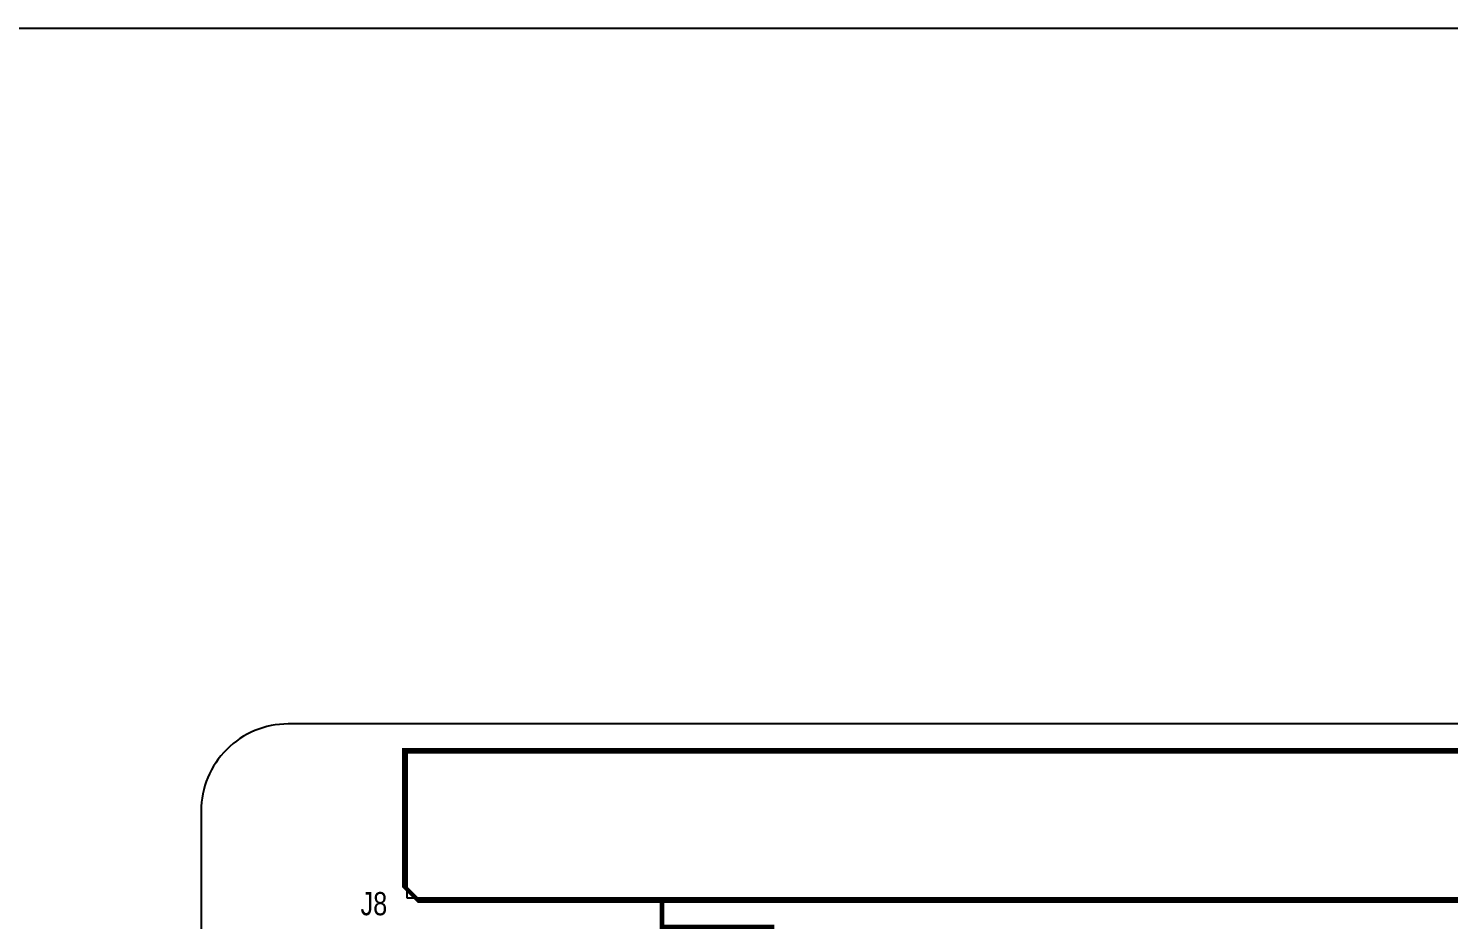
# Model space of a CAD drawing. Header units: inches. Extents: x 15 to 148, y 10 to 111.
# Drawn here: x 131.811 to 136.711, y 107.684 to 110.759 of the extents above; entities that cross this region are included whole.
import ezdxf

# ---------------------------------------------------------------- set-up
doc = ezdxf.new("R2010")
doc.units = ezdxf.units.IN
doc.header["$MEASUREMENT"] = 0
for name, color, linetype in [('BOARD_OUTLINE', 93, 'Continuous'), ('PARTS_TOP', 250, 'Continuous'), ('SILK_TOP', 250, 'Continuous')]:
    doc.layers.add(name, color=color, linetype=linetype)

msp = doc.modelspace()

# ---------------------------------------------------------------- linework, layer by layer
at = {"color": 7, "linetype": 'Continuous'}
msp.add_line((147.6602, 110.7588), (126.9102, 110.7588), dxfattribs=at)
at = {"layer": 'BOARD_OUTLINE'}
msp.add_lwpolyline([(132.7071, 102.7588), (140.6071, 102.7588, 0.414214), (140.9071, 103.0588), (140.9071, 108.0588, 0.414214), (140.6071, 108.3588), (132.7071, 108.3588, 0.414214), (132.4071, 108.0588), (132.4071, 103.0588, 0.414214)], format="xyb", close=True, dxfattribs=at)
at = {"layer": 'PARTS_TOP'}
msp.add_lwpolyline([(133.1171, 107.7588), (138.1971, 107.7588), (138.1971, 108.2588), (133.1171, 108.2588), (133.1171, 107.7588)], dxfattribs=at)
at = {"layer": 'SILK_TOP', "const_width": 0.015}
for points in [[(133.1071, 108.2688), (133.1071, 107.7988), (133.1571, 107.7488), (138.2071, 107.7488), (138.2071, 108.2688), (133.1071, 108.2688)], [(133.9971, 107.6588), (134.3771, 107.6588), (134.3771, 107.4588), (133.9971, 107.4588), (133.9971, 107.7488)]]:
    msp.add_lwpolyline(points, dxfattribs=at)

# ---------------------------------------------------------------- texts
at = {"layer": 'SILK_TOP', "width": 0.8125}
msp.add_text('J8', height=0.08, dxfattribs=at).set_placement((132.9571, 107.6988))

doc.saveas('drawing.dxf')
